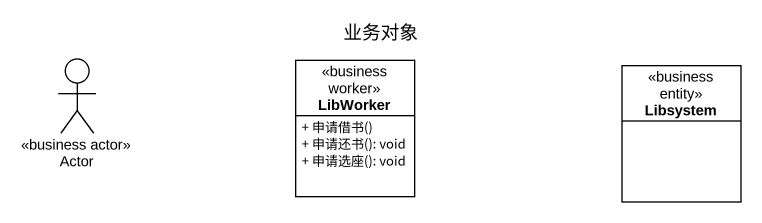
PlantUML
@startuml
title 业务对象
allowmixing
hide circle
hide empty members
skinparam classAttributeIconSize 0
actor "Actor" as Actor_ <<business actor>>
class LibWorker <<business worker>> {
  + 申请借书()
  + 申请还书(): void
  + 申请选座(): void
}
class Libsystem <<business entity>>
@enduml
